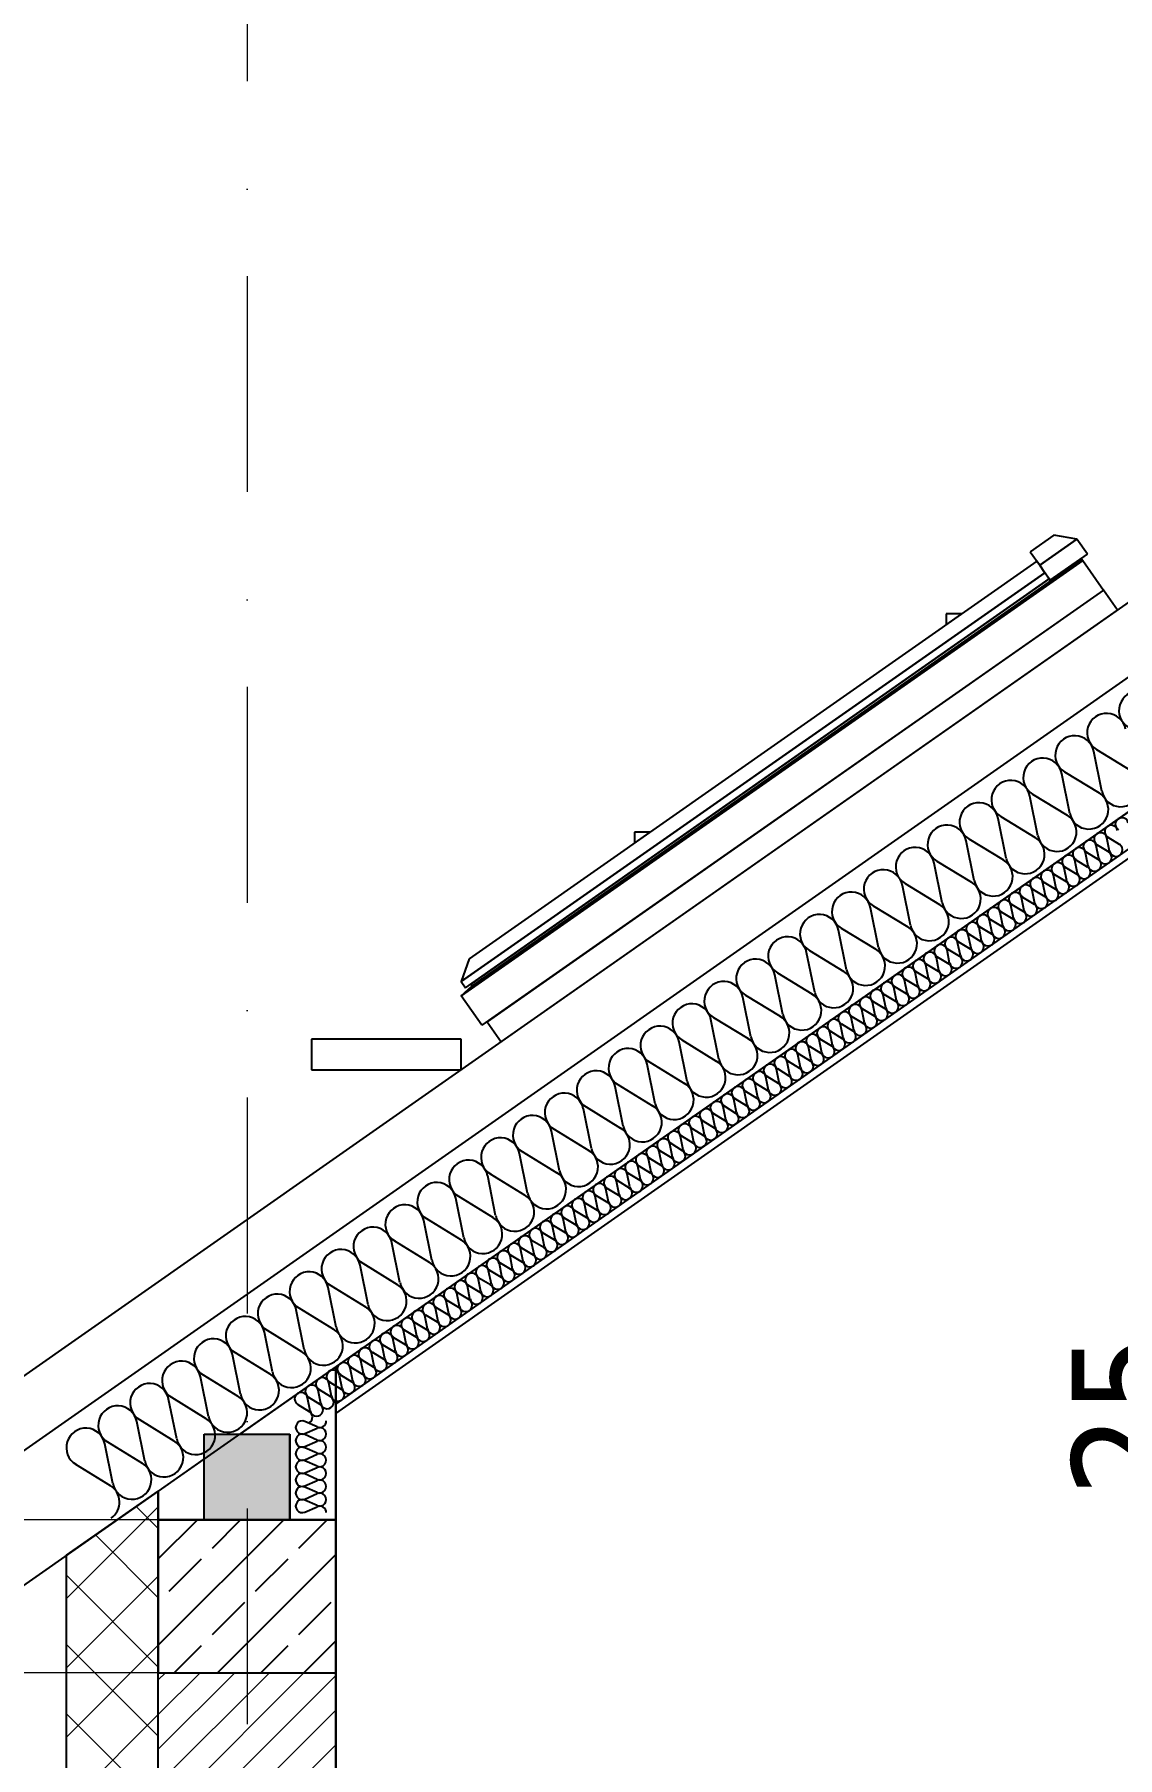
# Model space of a CAD drawing. Header units: millimetres. Extents: x 4647 to 73915, y -13612 to -8141.
# Drawn here: x 16974.3 to 17151.3, y -10722.4 to -10440.9 of the extents above; entities that cross this region are included whole.
import ezdxf
from ezdxf.enums import TextEntityAlignment as Align

# ---------------------------------------------------------------- set-up
doc = ezdxf.new("R2010")
doc.units = ezdxf.units.MM
doc.linetypes.add('Kropki i Kreski', pattern=[67.027776, 35.277777, -17.638888, 0, -14.111111])
for name, color, linetype in [('2D - Ogólne', 7, 'Continuous'), ('Floors', 7, 'Continuous'), ('Konstrukcja - Dach', 7, 'Continuous'), ('Konstrukcja - Siatka mod', 7, 'Continuous'), ('Konstrukcja - wieńce', 7, 'Continuous'), ('Konstrukcja - Ściany zew', 7, 'Continuous'), ('Opisy - Konstrukcja', 7, 'Continuous'), ('Wymiarowanie - Ogólne', 7, 'Continuous')]:
    doc.layers.add(name, color=color, linetype=linetype)
doc.layers.add('a_wymiary', color=250, linetype='Continuous', lineweight=9)
doc.layers.add('Konstrukcja - Siatka mod_Nr_Pióra__1', color=7, linetype='Continuous', lineweight=5)
doc.layers.add('Konstrukcja - Siatka mod_Nr_Pióra__4', color=7, linetype='Continuous', lineweight=5, true_color=0x029e21)
doc.styles.add('GENERATED_STYLE_1', font='arialbd.ttf')
doc.styles.add('GENERATED_STYLE_2', font='tahoma.ttf')
doc.styles.get("Standard").update_dxf_attribs({"font": 'arial.ttf'})
doc.dimstyles.new('1-100', dxfattribs={"dimtxt": 13, "dimasz": 15, "dimexe": 10, "dimexo": 20, "dimgap": 5, "dimtad": 1, "dimdec": 1, "dimrnd": 0.5, "dimtxsty": 'Standard', "dimblk": 'ARCHTICK', "dimcen": 0.09, "dimdle": 10, "dimadec": 0, "dimazin": 0, "dimtfac": 1, "dimtdec": 1, "dimtofl": 0, "dimtmove": 0, "dimatfit": 3, "dimfxl": 10, "dimfxlon": 1, "dimtolj": 1, "dimtzin": 0, "dimarcsym": 0})

# ---------------------------------------------------------------- blocks, each defined once
blk = doc.blocks.new('Standardowy znacznik siatki')
at = {"layer": 'Konstrukcja - Siatka mod_Nr_Pióra__4', "linetype": 'Kropki i Kreski'}
blk.add_line((272.51, 0), (1529.18, 0), dxfattribs=at)
at = {"layer": 'Konstrukcja - Siatka mod_Nr_Pióra__1', "style": 'GENERATED_STYLE_1'}
blk.add_attdef('AC_MarkerText_1', text='', height=18, dxfattribs=at).set_placement((-28.23, -13.29), align=Align.BOTTOM_LEFT)
blk = doc.blocks.new('_ArchTick')
at = {"color": 0, "linetype": 'ByBlock', "const_width": 0.15}
blk.add_lwpolyline([(-0.5, -0.5), (0.5, 0.5)], dxfattribs=at)
blk = doc.blocks.new('*D805')
at = {"layer": 'a_wymiary', "color": 0, "lineweight": -2, "transparency": 16777216}
for p, q in [((16933.58, -10180.91), (16933.58, -10150.91)), ((18033.56, -10180.91), (18033.56, -10150.91)), ((16923.58, -10160.91), (18043.56, -10160.91))]:
    blk.add_line(p, q, dxfattribs=at)
at = {"layer": 'DEFPOINTS', "color": 0, "transparency": 16777216}
for p in [(18033.56, -10160.91), (16933.58, -10687.41), (18033.56, -10687.41)]:
    blk.add_point(p, dxfattribs=at)
at = {"layer": 'a_wymiary', "color": 0, "lineweight": -2, "transparency": 16777216, "xscale": 15, "yscale": 15, "zscale": 15, "rotation": 180}
blk.add_blockref('_ArchTick', (16933.58, -10160.91), dxfattribs=at)
at = {"layer": 'a_wymiary', "color": 0, "lineweight": -2, "transparency": 16777216, "xscale": 15, "yscale": 15, "zscale": 15}
blk.add_blockref('_ArchTick', (18033.56, -10160.91), dxfattribs=at)
at = {"layer": 'a_wymiary', "color": 0, "transparency": 16777216, "insert": (17483.57, -10149.28), "char_height": 13, "attachment_point": 5}
blk.add_mtext('\\A1;1100', dxfattribs=at)
blk = doc.blocks.new('*D806')
at = {"layer": 'a_wymiary', "color": 0, "lineweight": -2, "transparency": 16777216}
for p, q in [((17016.06, -10212.51), (17016.06, -10182.51)), ((17951.06, -10212.51), (17951.06, -10182.51)), ((17006.06, -10192.51), (17961.06, -10192.51))]:
    blk.add_line(p, q, dxfattribs=at)
at = {"layer": 'DEFPOINTS', "color": 0, "transparency": 16777216}
for p in [(17951.06, -10192.51), (17016.06, -10669.57), (17951.06, -10669.57)]:
    blk.add_point(p, dxfattribs=at)
at = {"layer": 'a_wymiary', "color": 0, "lineweight": -2, "transparency": 16777216, "xscale": 15, "yscale": 15, "zscale": 15, "rotation": 180}
blk.add_blockref('_ArchTick', (17016.06, -10192.51), dxfattribs=at)
at = {"layer": 'a_wymiary', "color": 0, "lineweight": -2, "transparency": 16777216, "xscale": 15, "yscale": 15, "zscale": 15}
blk.add_blockref('_ArchTick', (17951.06, -10192.51), dxfattribs=at)
at = {"layer": 'a_wymiary', "color": 0, "transparency": 16777216, "insert": (17483.56, -10180.86), "char_height": 13, "attachment_point": 5}
blk.add_mtext('\\A1;935', dxfattribs=at)
blk = doc.blocks.new('*D814')
at = {"layer": 'a_wymiary', "color": 0, "lineweight": -2, "transparency": 16777216}
for p, q in [((16821.81, -11160.57), (16821.81, -10292.3)), ((16841.81, -10302.3), (16811.81, -10302.3)), ((16841.81, -11150.57), (16811.81, -11150.57))]:
    blk.add_line(p, q, dxfattribs=at)
at = {"layer": 'DEFPOINTS', "color": 0, "transparency": 16777216}
for p in [(16821.81, -10302.3), (17483.57, -10302.3), (16979.42, -11150.57)]:
    blk.add_point(p, dxfattribs=at)
at = {"layer": 'a_wymiary', "color": 0, "lineweight": -2, "transparency": 16777216, "xscale": 15, "yscale": 15, "zscale": 15}
for p, rotation in [((16821.81, -10302.3), 90), ((16821.81, -11150.57), 270)]:
    blk.add_blockref('_ArchTick', p, dxfattribs=dict(at, rotation=rotation))
at = {"layer": 'a_wymiary', "color": 0, "transparency": 16777216, "insert": (16809, -10726.43), "char_height": 13, "attachment_point": 5, "rotation": 90}
blk.add_mtext('\\A1;848,5', dxfattribs=at)

msp = doc.modelspace()

# ---------------------------------------------------------------- hatches: boundary and pattern name
at = {"layer": 'Konstrukcja - Dach', "linetype": 'Continuous', "lineweight": 0}
msp.add_hatch(color=46, dxfattribs=at).paths.add_polyline_path([(17016.06, -10683.57), (17016.06, -10669.57), (17002.06, -10669.57), (17002.06, -10683.57)], flags=0)

# ---------------------------------------------------------------- linework, layer by layer
for p, q in [((17269.22, -10486.57), (17023.56, -10658.58)), ((17140.92, -10522.69), (17137.07, -10525.39)), ((17144.68, -10523.35), (17140.92, -10522.69)), ((17137.07, -10525.39), (17138.62, -10527.6)), ((17138.62, -10527.6), (17144.68, -10523.35)), ((17144.68, -10523.35), (17138.62, -10527.6)), ((17146.4, -10525.81), (17144.68, -10523.35)), ((17044.07, -10597.95), (17145.65, -10526.83)), ((17145.65, -10526.83), (17044.07, -10597.95)), ((17138.16, -10526.94), (17045.39, -10591.9)), ((17045.82, -10596.36), (17145.48, -10526.58)), ((17045.82, -10596.36), (17145.48, -10526.58)), ((17138.62, -10527.6), (17138.16, -10526.94)), ((17139.47, -10528.81), (17138.62, -10527.6)), ((17138.62, -10527.6), (17140.34, -10530.05)), ((17140.34, -10530.05), (17146.4, -10525.81)), ((17145.42, -10526.5), (17140.34, -10530.05)), ((17145.48, -10526.58), (17145.42, -10526.5)), ((17145.48, -10526.58), (17145.65, -10526.83)), ((17145.65, -10526.83), (17149.03, -10531.66)), ((17139.47, -10528.81), (17044.04, -10595.63)), ((17044.04, -10595.63), (17139.47, -10528.81)), ((17044.75, -10596.65), (17140.18, -10529.83)), ((17140.18, -10529.83), (17045.61, -10596.05)), ((17140.18, -10529.83), (17139.47, -10528.81)), ((17140.34, -10530.05), (17140.18, -10529.83)), ((17149.03, -10531.66), (17047.46, -10602.78)), ((17149.03, -10531.66), (17048.28, -10602.21)), ((17151.33, -10534.94), (17149.03, -10531.66)), ((17050.57, -10605.49), (17151.33, -10534.94)), ((17123.34, -10535.53), (17123.34, -10537.32)), ((17123.34, -10537.32), (17125.9, -10535.53)), ((17125.9, -10535.53), (17123.34, -10535.53)), ((17072.4, -10571.2), (17072.4, -10572.99)), ((17072.4, -10572.99), (17074.95, -10571.2)), ((17074.95, -10571.2), (17072.4, -10571.2)), ((17045.39, -10591.9), (17044.04, -10595.63)), ((17044.04, -10595.63), (17044.75, -10596.65)), ((17044.07, -10597.95), (17045.82, -10596.36)), ((17047.46, -10602.78), (17044.07, -10597.95)), ((17045.61, -10596.05), (17045.82, -10596.36)), ((17048.28, -10602.21), (17050.57, -10605.49)), ((17044.04, -10605.06), (17019.6, -10605.06)), ((17019.6, -10605.06), (17019.6, -10610.06)), ((17044.04, -10610.06), (17044.04, -10605.06)), ((17019.6, -10610.06), (17044.04, -10610.06)), ((17023.56, -10658.58), (17007.87, -10669.57)), ((17023.56, -10683.57), (17023.56, -10658.58)), ((17023.56, -10658.58), (17023.56, -10768.57)), ((17007.87, -10669.57), (17016.06, -10669.57)), ((17016.06, -10669.57), (17016.06, -10683.57)), ((17002.06, -10673.64), (16994.56, -10678.89)), ((17002.06, -10683.57), (17002.06, -10673.64)), ((16994.56, -10678.89), (16994.56, -10683.57)), ((16994.56, -10683.57), (17002.06, -10683.57)), ((17023.56, -10683.57), (16994.56, -10683.57)), ((16994.56, -10683.57), (16994.56, -10708.57)), ((17016.06, -10683.57), (17023.56, -10683.57)), ((17023.56, -10708.57), (17023.56, -10683.57)), ((16994.56, -10708.57), (17023.56, -10708.57))]:
    msp.add_line(p, q)
at = {"layer": '2D - Ogólne', "color": 161, "lineweight": 25}
for p, q in [((17023.56, -10664.69), (17262.85, -10497.13)), ((17023.56, -10666.21), (17262.98, -10498.57))]:
    msp.add_line(p, q, dxfattribs=at)
at = {"layer": '2D - Ogólne'}
for p, q in [((17148.75, -10564.5), (17147.44, -10558.02)), ((17147.88, -10557.71), (17153.52, -10561.16)), ((17143.53, -10568.15), (17142.23, -10561.67)), ((17142.66, -10561.36), (17148.31, -10564.81)), ((17138.32, -10571.8), (17137.01, -10565.32)), ((17137.45, -10565.01), (17143.1, -10568.46)), ((17133.11, -10575.45), (17131.8, -10568.97)), ((17132.24, -10568.66), (17137.88, -10572.11)), ((17127.89, -10579.1), (17126.59, -10572.62)), ((17127.02, -10572.31), (17132.67, -10575.76)), ((17121.81, -10575.96), (17127.46, -10579.41)), ((17122.68, -10582.75), (17121.37, -10576.27)), ((17117.47, -10586.4), (17116.16, -10579.92)), ((17116.6, -10579.61), (17122.24, -10583.06)), ((17112.25, -10590.05), (17110.95, -10583.57)), ((17111.38, -10583.26), (17117.03, -10586.71)), ((17107.04, -10593.7), (17105.73, -10587.22)), ((17106.17, -10586.92), (17111.82, -10590.36)), ((17101.83, -10597.36), (17100.52, -10590.87)), ((17100.96, -10590.57), (17106.6, -10594.01)), ((17096.61, -10601.01), (17095.31, -10594.52)), ((17095.74, -10594.22), (17101.39, -10597.66)), ((17091.4, -10604.66), (17090.09, -10598.17)), ((17090.53, -10597.87), (17096.18, -10601.31)), ((17085.32, -10601.52), (17090.96, -10604.96)), ((17086.19, -10608.31), (17084.88, -10601.82)), ((17080.97, -10611.96), (17079.67, -10605.47)), ((17080.1, -10605.17), (17085.75, -10608.61)), ((17075.76, -10615.61), (17074.45, -10609.12)), ((17074.89, -10608.82), (17080.54, -10612.26)), ((17070.55, -10619.26), (17069.24, -10612.77)), ((17069.68, -10612.47), (17075.32, -10615.91)), ((17065.33, -10622.91), (17064.03, -10616.42)), ((17064.46, -10616.12), (17070.11, -10619.56)), ((17060.12, -10626.56), (17058.81, -10620.08)), ((17059.25, -10619.77), (17064.9, -10623.21)), ((17054.91, -10630.21), (17053.6, -10623.73)), ((17054.04, -10623.42), (17059.68, -10626.86)), ((17049.69, -10633.86), (17048.39, -10627.38)), ((17048.82, -10627.07), (17054.47, -10630.52)), ((17044.48, -10637.51), (17043.17, -10631.03)), ((17043.61, -10630.72), (17049.26, -10634.17)), ((17039.27, -10641.16), (17037.96, -10634.68)), ((17038.4, -10634.37), (17044.04, -10637.82)), ((17033.18, -10638.02), (17038.83, -10641.47)), ((17034.05, -10644.81), (17032.75, -10638.33)), ((17028.84, -10648.46), (17027.53, -10641.98)), ((17027.97, -10641.67), (17033.62, -10645.12)), ((17023.63, -10652.11), (17022.32, -10645.63)), ((17022.76, -10645.32), (17028.4, -10648.77)), ((17018.41, -10655.76), (17017.11, -10649.28)), ((17017.54, -10648.97), (17023.19, -10652.42)), ((17013.2, -10659.41), (17011.89, -10652.93)), ((17012.33, -10652.62), (17017.98, -10656.07)), ((17007.99, -10663.06), (17006.68, -10656.58)), ((17007.12, -10656.27), (17012.76, -10659.72)), ((17002.77, -10666.71), (17001.47, -10660.23)), ((17001.91, -10659.92), (17007.55, -10663.37)), ((16997.56, -10670.36), (16996.25, -10663.88)), ((16996.69, -10663.57), (17002.34, -10667.02)), ((16992.35, -10674.01), (16991.04, -10667.53)), ((16991.48, -10667.22), (16997.12, -10670.67)), ((16987.13, -10677.66), (16985.83, -10671.18)), ((16986.27, -10670.87), (16991.91, -10674.32)), ((16981.05, -10674.52), (16986.7, -10677.97))]:
    msp.add_line(p, q, dxfattribs=at)
for centre, start_param, end_param in [((17154.74, -10551.34), 4.299595, 8.266775), ((17149.53, -10554.99), 4.299595, 8.266775), ((17144.32, -10558.64), 4.299595, 8.266775), ((17139.1, -10562.29), 4.299595, 8.266775), ((17151.87, -10563.88), 1.158004, 5.125183), ((17133.89, -10565.94), 4.299595, 8.266775), ((17146.65, -10567.53), 1.158004, 5.125183), ((17128.68, -10569.59), 4.299595, 8.266775), ((17123.46, -10573.24), 4.299595, 8.266775), ((17141.44, -10571.18), 1.158004, 5.125183), ((17136.23, -10574.83), 1.158004, 5.125183), ((17118.25, -10576.89), 4.299595, 8.266775), ((17131.01, -10578.48), 1.158004, 5.125183), ((17113.04, -10580.54), 4.299595, 8.266775), ((17107.82, -10584.19), 4.299595, 8.266775), ((17125.8, -10582.13), 1.158004, 5.125183), ((17102.61, -10587.85), 4.299595, 8.266775), ((17120.59, -10585.78), 1.158004, 5.125183), ((17115.38, -10589.43), 1.158004, 5.125183), ((17097.4, -10591.5), 4.299595, 8.266775), ((17092.18, -10595.15), 4.299595, 8.266775), ((17110.16, -10593.08), 1.158004, 5.125183), ((17086.97, -10598.8), 4.299595, 8.266775), ((17104.95, -10596.73), 1.158004, 5.125183), ((17099.74, -10600.38), 1.158004, 5.125183), ((17081.76, -10602.45), 4.299595, 8.266775), ((17094.52, -10604.03), 1.158004, 5.125183), ((17076.54, -10606.1), 4.299595, 8.266775), ((17071.33, -10609.75), 4.299595, 8.266775), ((17089.31, -10607.68), 1.158004, 5.125183), ((17084.1, -10611.33), 1.158004, 5.125183), ((17066.12, -10613.4), 4.299595, 8.266775), ((17078.88, -10614.98), 1.158004, 5.125183), ((17060.9, -10617.05), 4.299595, 8.266775), ((17055.69, -10620.7), 4.299595, 8.266775), ((17073.67, -10618.63), 1.158004, 5.125183), ((17050.48, -10624.35), 4.299595, 8.266775), ((17068.46, -10622.28), 1.158004, 5.125183), ((17063.24, -10625.93), 1.158004, 5.125183), ((17045.26, -10628), 4.299595, 8.266775), ((17058.03, -10629.58), 1.158004, 5.125183), ((17040.05, -10631.65), 4.299595, 8.266775), ((17034.84, -10635.3), 4.299595, 8.266775), ((17052.82, -10633.24), 1.158004, 5.125183), ((17047.6, -10636.89), 1.158004, 5.125183), ((17029.63, -10638.95), 4.299595, 8.266775), ((17042.39, -10640.54), 1.158004, 5.125183), ((17024.41, -10642.6), 4.299595, 8.266775), ((17019.2, -10646.25), 4.299595, 8.266775), ((17037.18, -10644.19), 1.158004, 5.125183), ((17031.96, -10647.84), 1.158004, 5.125183), ((17013.99, -10649.9), 4.299595, 8.266775), ((17026.75, -10651.49), 1.158004, 5.125183), ((17008.77, -10653.55), 4.299595, 8.266775), ((17003.56, -10657.2), 4.299595, 8.266775), ((17021.54, -10655.14), 1.158004, 5.125183), ((16998.35, -10660.85), 4.299595, 8.266775), ((17016.32, -10658.79), 1.158004, 5.125183), ((17011.11, -10662.44), 1.158004, 5.125183), ((16993.13, -10664.5), 4.299595, 8.266775), ((17005.9, -10666.09), 1.158004, 5.125183), ((16987.92, -10668.15), 4.299595, 8.266775), ((16982.71, -10671.8), 4.299595, 8.266775), ((17000.68, -10669.74), 1.158004, 5.125183), ((16995.47, -10673.39), 1.158004, 5.125183), ((16990.26, -10677.04), 1.158004, 5.125183), ((16985.04, -10680.69), 3.141593, 5.125182)]:
    msp.add_ellipse(centre, major_axis=(-1.83, 2.61), ratio=0.997475, start_param=start_param, end_param=end_param, dxfattribs=at)
at = {"layer": 'Floors', "color": 251, "lineweight": 15}
for p, q in [((17123.34, -10535.53), (17125.9, -10535.53)), ((17123.34, -10537.32), (17123.34, -10535.53)), ((17072.4, -10571.2), (17074.95, -10571.2)), ((17072.4, -10572.99), (17072.4, -10571.2)), ((17019.6, -10605.06), (17044.04, -10605.06)), ((17019.6, -10610.06), (17019.6, -10605.06)), ((17044.04, -10610.06), (17044.04, -10605.06)), ((17019.6, -10610.06), (17044.04, -10610.06))]:
    msp.add_line(p, q, dxfattribs=at)
at = {"layer": 'Konstrukcja - Dach'}
for p, q in [((16933.58, -10687.41), (17483.57, -10302.3)), ((16933.58, -10699.61), (17483.57, -10314.51)), ((16933.58, -10699.61), (17483.57, -10314.51)), ((16933.58, -10721.59), (17483.57, -10336.48)), ((17148.28, -10575.54), (17147.85, -10573.37)), ((17147.99, -10573.27), (17149.88, -10574.42)), ((17150.02, -10574.32), (17149.59, -10572.15)), ((17149.74, -10572.05), (17151.62, -10573.2)), ((17144.8, -10577.98), (17144.36, -10575.81)), ((17144.51, -10575.71), (17146.39, -10576.86)), ((17146.54, -10576.76), (17146.11, -10574.59)), ((17146.25, -10574.49), (17148.13, -10575.64)), ((17141.31, -10580.41), (17140.88, -10578.25)), ((17141.03, -10578.15), (17142.91, -10579.3)), ((17143.06, -10579.19), (17142.62, -10577.03)), ((17142.77, -10576.93), (17144.65, -10578.08)), ((17135.8, -10581.81), (17137.68, -10582.96)), ((17137.83, -10582.85), (17137.4, -10580.69)), ((17137.54, -10580.59), (17139.42, -10581.74)), ((17139.57, -10581.63), (17139.14, -10579.47)), ((17139.28, -10579.37), (17141.17, -10580.52)), ((17132.6, -10586.51), (17132.17, -10584.35)), ((17132.32, -10584.25), (17134.2, -10585.4)), ((17134.35, -10585.29), (17133.91, -10583.13)), ((17134.06, -10583.03), (17135.94, -10584.18)), ((17136.09, -10584.07), (17135.65, -10581.91)), ((17129.12, -10588.95), (17128.69, -10586.79)), ((17128.83, -10586.69), (17130.71, -10587.84)), ((17130.86, -10587.73), (17130.43, -10585.57)), ((17130.57, -10585.47), (17132.46, -10586.62)), ((17125.64, -10591.39), (17125.2, -10589.23)), ((17125.35, -10589.13), (17127.23, -10590.28)), ((17127.38, -10590.17), (17126.94, -10588.01)), ((17127.09, -10587.91), (17128.97, -10589.06)), ((17120.41, -10595.05), (17119.98, -10592.89)), ((17120.12, -10592.79), (17122.01, -10593.93)), ((17122.15, -10593.83), (17121.72, -10591.67)), ((17121.86, -10591.57), (17123.75, -10592.71)), ((17123.89, -10592.61), (17123.46, -10590.45)), ((17123.61, -10590.35), (17125.49, -10591.49)), ((17116.93, -10597.49), (17116.49, -10595.33)), ((17116.64, -10595.23), (17118.52, -10596.37)), ((17118.67, -10596.27), (17118.23, -10594.11)), ((17118.38, -10594.01), (17120.26, -10595.15)), ((17113.44, -10599.93), (17113.01, -10597.77)), ((17113.15, -10597.67), (17115.04, -10598.81)), ((17115.18, -10598.71), (17114.75, -10596.55)), ((17114.9, -10596.45), (17116.78, -10597.59)), ((17108.22, -10603.59), (17107.78, -10601.43)), ((17107.93, -10601.33), (17109.81, -10602.47)), ((17109.96, -10602.37), (17109.52, -10600.21)), ((17109.67, -10600.11), (17111.55, -10601.25)), ((17111.7, -10601.15), (17111.27, -10598.99)), ((17111.41, -10598.89), (17113.3, -10600.03)), ((17104.73, -10606.03), (17104.3, -10603.87)), ((17104.44, -10603.76), (17106.33, -10604.91)), ((17106.47, -10604.81), (17106.04, -10602.65)), ((17106.19, -10602.54), (17108.07, -10603.69)), ((17101.25, -10608.47), (17100.81, -10606.31)), ((17100.96, -10606.2), (17102.84, -10607.35)), ((17102.99, -10607.25), (17102.56, -10605.09)), ((17102.7, -10604.98), (17104.59, -10606.13)), ((17096.02, -10612.13), (17095.59, -10609.97)), ((17095.73, -10609.86), (17097.62, -10611.01)), ((17097.76, -10610.91), (17097.33, -10608.75)), ((17097.48, -10608.64), (17099.36, -10609.79)), ((17099.51, -10609.69), (17099.07, -10607.53)), ((17099.22, -10607.42), (17101.1, -10608.57)), ((17092.54, -10614.57), (17092.1, -10612.41)), ((17092.25, -10612.3), (17094.13, -10613.45)), ((17094.28, -10613.35), (17093.85, -10611.19)), ((17093.99, -10611.08), (17095.88, -10612.23)), ((17089.05, -10617.01), (17088.62, -10614.84)), ((17088.77, -10614.74), (17090.65, -10615.89)), ((17090.8, -10615.79), (17090.36, -10613.63)), ((17090.51, -10613.52), (17092.39, -10614.67)), ((17083.54, -10618.4), (17085.42, -10619.55)), ((17085.57, -10619.45), (17085.14, -10617.28)), ((17085.28, -10617.18), (17087.17, -10618.33)), ((17087.31, -10618.23), (17086.88, -10616.06)), ((17087.02, -10615.96), (17088.91, -10617.11)), ((17080.34, -10623.11), (17079.91, -10620.94)), ((17080.06, -10620.84), (17081.94, -10621.99)), ((17082.09, -10621.89), (17081.65, -10619.72)), ((17081.8, -10619.62), (17083.68, -10620.77)), ((17083.83, -10620.67), (17083.39, -10618.5)), ((17076.86, -10625.55), (17076.43, -10623.38)), ((17076.57, -10623.28), (17078.46, -10624.43)), ((17078.6, -10624.33), (17078.17, -10622.16)), ((17078.31, -10622.06), (17080.2, -10623.21)), ((17073.38, -10627.98), (17072.94, -10625.82)), ((17073.09, -10625.72), (17074.97, -10626.87)), ((17075.12, -10626.76), (17074.68, -10624.6)), ((17074.83, -10624.5), (17076.71, -10625.65)), ((17068.15, -10631.64), (17067.72, -10629.48)), ((17067.86, -10629.38), (17069.75, -10630.53)), ((17069.89, -10630.42), (17069.46, -10628.26)), ((17069.6, -10628.16), (17071.49, -10629.31)), ((17071.63, -10629.2), (17071.2, -10627.04)), ((17071.35, -10626.94), (17073.23, -10628.09)), ((17064.67, -10634.08), (17064.23, -10631.92)), ((17064.38, -10631.82), (17066.26, -10632.97)), ((17066.41, -10632.86), (17065.97, -10630.7)), ((17066.12, -10630.6), (17068, -10631.75)), ((17061.18, -10636.52), (17060.75, -10634.36)), ((17060.89, -10634.26), (17062.78, -10635.41)), ((17062.92, -10635.3), (17062.49, -10633.14)), ((17062.64, -10633.04), (17064.52, -10634.19)), ((17055.96, -10640.18), (17055.52, -10638.02)), ((17055.67, -10637.92), (17057.55, -10639.06)), ((17057.7, -10638.96), (17057.26, -10636.8)), ((17057.41, -10636.7), (17059.29, -10637.85)), ((17059.44, -10637.74), (17059.01, -10635.58)), ((17059.15, -10635.48), (17061.04, -10636.63)), ((17052.47, -10642.62), (17052.04, -10640.46)), ((17052.18, -10640.36), (17054.07, -10641.5)), ((17054.21, -10641.4), (17053.78, -10639.24)), ((17053.93, -10639.14), (17055.81, -10640.28)), ((17048.99, -10645.06), (17048.55, -10642.9)), ((17048.7, -10642.8), (17050.58, -10643.94)), ((17050.73, -10643.84), (17050.3, -10641.68)), ((17050.44, -10641.58), (17052.33, -10642.72)), ((17043.76, -10648.72), (17043.33, -10646.56)), ((17043.47, -10646.46), (17045.36, -10647.6)), ((17045.5, -10647.5), (17045.07, -10645.34)), ((17045.22, -10645.24), (17047.1, -10646.38)), ((17047.25, -10646.28), (17046.81, -10644.12)), ((17046.96, -10644.02), (17048.84, -10645.16)), ((17040.28, -10651.16), (17039.84, -10649)), ((17039.99, -10648.9), (17041.87, -10650.04)), ((17042.02, -10649.94), (17041.59, -10647.78)), ((17041.73, -10647.68), (17043.62, -10648.82)), ((17036.79, -10653.6), (17036.36, -10651.44)), ((17036.51, -10651.33), (17038.39, -10652.48)), ((17038.54, -10652.38), (17038.1, -10650.22)), ((17038.25, -10650.11), (17040.13, -10651.26)), ((17031.28, -10654.99), (17033.16, -10656.14)), ((17033.31, -10656.04), (17032.88, -10653.88)), ((17033.02, -10653.77), (17034.91, -10654.92)), ((17035.05, -10654.82), (17034.62, -10652.66)), ((17034.76, -10652.55), (17036.65, -10653.7)), ((17028.08, -10659.7), (17027.65, -10657.54)), ((17027.8, -10657.43), (17029.68, -10658.58)), ((17029.83, -10658.48), (17029.39, -10656.32)), ((17029.54, -10656.21), (17031.42, -10657.36)), ((17031.57, -10657.26), (17031.13, -10655.1)), ((17024.6, -10662.14), (17024.17, -10659.98)), ((17024.31, -10659.87), (17026.2, -10661.02)), ((17026.34, -10660.92), (17025.91, -10658.76)), ((17026.05, -10658.65), (17027.94, -10659.8)), ((17021.12, -10664.58), (17020.68, -10662.41)), ((17020.83, -10662.31), (17022.71, -10663.46)), ((17022.86, -10663.36), (17022.42, -10661.2)), ((17022.57, -10661.09), (17024.45, -10662.24)), ((17017.34, -10664.75), (17019.23, -10665.9)), ((17019.37, -10665.8), (17018.94, -10663.63)), ((17019.09, -10663.53), (17020.97, -10664.68)), ((17020.52, -10668.41), (17018.49, -10667.52)), ((17018.49, -10669.48), (17020.52, -10668.59)), ((17020.52, -10670.55), (17018.49, -10669.66)), ((17018.49, -10671.62), (17020.52, -10670.73)), ((17020.52, -10672.69), (17018.49, -10671.8)), ((17018.49, -10673.76), (17020.52, -10672.87)), ((17020.52, -10674.84), (17018.49, -10673.94)), ((17018.49, -10675.91), (17020.52, -10675.02)), ((17020.52, -10676.98), (17018.49, -10676.09)), ((17018.49, -10678.05), (17020.52, -10677.16)), ((17020.52, -10679.12), (17018.49, -10678.23)), ((17018.49, -10680.19), (17020.52, -10679.3)), ((17020.52, -10681.26), (17018.49, -10680.37)), ((17018.49, -10682.33), (17020.52, -10681.44))]:
    msp.add_line(p, q, dxfattribs=at)
at = {"layer": 'Konstrukcja - Dach', "color": 171, "lineweight": 25}
for p, q in [((17002.06, -10669.57), (17016.06, -10669.57)), ((17002.06, -10683.57), (17002.06, -10669.57)), ((17016.06, -10683.57), (17016.06, -10669.57)), ((17002.06, -10683.57), (17016.06, -10683.57))]:
    msp.add_line(p, q, dxfattribs=at)
at = {"layer": 'Konstrukcja - Dach'}
for centre, major_axis, ratio, start_param, end_param in [((17150.29, -10571.14), (-0.61, 0.871), 0.999898, 4.299595, 8.266775), ((17152.03, -10569.92), (-0.61, 0.871), 0.999898, 4.299595, 8.266775), ((17146.8, -10573.58), (-0.61, 0.871), 0.999898, 4.299595, 8.266775), ((17148.55, -10572.36), (-0.61, 0.871), 0.999898, 4.299595, 8.266775), ((17151.07, -10574.11), (-0.61, 0.871), 0.999898, 1.158004, 5.125183), ((17141.58, -10577.24), (-0.61, 0.871), 0.999898, 4.299595, 8.266775), ((17143.32, -10576.02), (-0.61, 0.871), 0.999898, 4.299595, 8.266775), ((17145.06, -10574.8), (-0.61, 0.871), 0.999898, 4.299595, 8.266775), ((17147.58, -10576.55), (-0.61, 0.871), 0.999898, 1.158004, 5.125183), ((17149.32, -10575.33), (-0.61, 0.871), 0.999898, 1.158004, 5.125183), ((17138.09, -10579.68), (-0.61, 0.871), 0.999898, 4.299595, 8.266775), ((17139.84, -10578.46), (-0.61, 0.871), 0.999898, 4.299595, 8.266775), ((17144.1, -10578.99), (-0.61, 0.871), 0.999898, 1.158004, 5.125183), ((17145.84, -10577.77), (-0.61, 0.871), 0.999898, 1.158004, 5.125183), ((17134.61, -10582.12), (-0.61, 0.871), 0.999898, 4.299595, 8.266775), ((17136.35, -10580.9), (-0.61, 0.871), 0.999898, 4.299595, 8.266775), ((17138.87, -10582.64), (-0.61, 0.871), 0.999898, 1.158004, 5.125183), ((17140.61, -10581.43), (-0.61, 0.871), 0.999898, 1.158004, 5.125183), ((17142.36, -10580.21), (-0.61, 0.871), 0.999898, 1.158004, 5.125183), ((17131.13, -10584.56), (-0.61, 0.871), 0.999898, 4.299595, 8.266775), ((17132.87, -10583.34), (-0.61, 0.871), 0.999898, 4.299595, 8.266775), ((17135.39, -10585.08), (-0.61, 0.871), 0.999898, 1.158004, 5.125183), ((17137.13, -10583.86), (-0.61, 0.871), 0.999898, 1.158004, 5.125183), ((17125.9, -10588.22), (-0.61, 0.871), 0.999898, 4.299595, 8.266775), ((17127.64, -10587), (-0.61, 0.871), 0.999898, 4.299595, 8.266775), ((17129.38, -10585.78), (-0.61, 0.871), 0.999898, 4.299595, 8.266775), ((17131.9, -10587.52), (-0.61, 0.871), 0.999898, 1.158004, 5.125183), ((17133.65, -10586.3), (-0.61, 0.871), 0.999898, 1.158004, 5.125183), ((17122.42, -10590.66), (-0.61, 0.871), 0.999898, 4.299595, 8.266775), ((17124.16, -10589.44), (-0.61, 0.871), 0.999898, 4.299595, 8.266775), ((17126.68, -10591.18), (-0.61, 0.871), 0.999898, 1.158004, 5.125183), ((17128.42, -10589.96), (-0.61, 0.871), 0.999898, 1.158004, 5.125183), ((17130.16, -10588.74), (-0.61, 0.871), 0.999898, 1.158004, 5.125183), ((17118.93, -10593.1), (-0.61, 0.871), 0.999898, 4.299595, 8.266775), ((17120.67, -10591.88), (-0.61, 0.871), 0.999898, 4.299595, 8.266775), ((17123.19, -10593.62), (-0.61, 0.871), 0.999898, 1.158004, 5.125183), ((17124.94, -10592.4), (-0.61, 0.871), 0.999898, 1.158004, 5.125183), ((17113.71, -10596.76), (-0.61, 0.871), 0.999898, 4.299595, 8.266775), ((17115.45, -10595.54), (-0.61, 0.871), 0.999898, 4.299595, 8.266775), ((17117.19, -10594.32), (-0.61, 0.871), 0.999898, 4.299595, 8.266775), ((17119.71, -10596.06), (-0.61, 0.871), 0.999898, 1.158004, 5.125183), ((17121.45, -10594.84), (-0.61, 0.871), 0.999898, 1.158004, 5.125183), ((17110.22, -10599.2), (-0.61, 0.871), 0.999898, 4.299595, 8.266775), ((17111.96, -10597.98), (-0.61, 0.871), 0.999898, 4.299595, 8.266775), ((17116.23, -10598.5), (-0.61, 0.871), 0.999898, 1.158004, 5.125183), ((17117.97, -10597.28), (-0.61, 0.871), 0.999898, 1.158004, 5.125183), ((17106.74, -10601.64), (-0.61, 0.871), 0.999898, 4.299595, 8.266775), ((17108.48, -10600.42), (-0.61, 0.871), 0.999898, 4.299595, 8.266775), ((17111, -10602.16), (-0.61, 0.871), 0.999898, 1.158004, 5.125183), ((17112.74, -10600.94), (-0.61, 0.871), 0.999898, 1.158004, 5.125183), ((17114.48, -10599.72), (-0.61, 0.871), 0.999898, 1.158004, 5.125183), ((17101.51, -10605.3), (-0.61, 0.871), 0.999898, 4.299595, 8.266775), ((17103.26, -10604.08), (-0.61, 0.871), 0.999898, 4.299595, 8.266775), ((17105, -10602.86), (-0.61, 0.871), 0.999898, 4.299595, 8.266775), ((17107.52, -10604.6), (-0.61, 0.871), 0.999898, 1.158004, 5.125183), ((17109.26, -10603.38), (-0.61, 0.871), 0.999898, 1.158004, 5.125183), ((17098.03, -10607.74), (-0.61, 0.871), 0.999898, 4.299595, 8.266775), ((17099.77, -10606.52), (-0.61, 0.871), 0.999898, 4.299595, 8.266775), ((17104.03, -10607.04), (-0.61, 0.871), 0.999898, 1.158004, 5.125183), ((17105.77, -10605.82), (-0.61, 0.871), 0.999898, 1.158004, 5.125183), ((17094.55, -10610.18), (-0.61, 0.871), 0.999898, 4.299595, 8.266775), ((17096.29, -10608.96), (-0.61, 0.871), 0.999898, 4.299595, 8.266775), ((17098.81, -10610.7), (-0.61, 0.871), 0.999898, 1.158004, 5.125183), ((17100.55, -10609.48), (-0.61, 0.871), 0.999898, 1.158004, 5.125183), ((17102.29, -10608.26), (-0.61, 0.871), 0.999898, 1.158004, 5.125183), ((17089.32, -10613.83), (-0.61, 0.871), 0.999898, 4.299595, 8.266775), ((17091.06, -10612.61), (-0.61, 0.871), 0.999898, 4.299595, 8.266775), ((17092.8, -10611.39), (-0.61, 0.871), 0.999898, 4.299595, 8.266775), ((17095.32, -10613.14), (-0.61, 0.871), 0.999898, 1.158004, 5.125183), ((17097.06, -10611.92), (-0.61, 0.871), 0.999898, 1.158004, 5.125183), ((17085.84, -10616.27), (-0.61, 0.871), 0.999898, 4.299595, 8.266775), ((17087.58, -10615.05), (-0.61, 0.871), 0.999898, 4.299595, 8.266775), ((17091.84, -10615.58), (-0.61, 0.871), 0.999898, 1.158004, 5.125183), ((17093.58, -10614.36), (-0.61, 0.871), 0.999898, 1.158004, 5.125183), ((17082.35, -10618.71), (-0.61, 0.871), 0.999898, 4.299595, 8.266775), ((17084.09, -10617.49), (-0.61, 0.871), 0.999898, 4.299595, 8.266775), ((17086.61, -10619.24), (-0.61, 0.871), 0.999898, 1.158004, 5.125183), ((17088.35, -10618.02), (-0.61, 0.871), 0.999898, 1.158004, 5.125183), ((17090.1, -10616.8), (-0.61, 0.871), 0.999898, 1.158004, 5.125183), ((17078.87, -10621.15), (-0.61, 0.871), 0.999898, 4.299595, 8.266775), ((17080.61, -10619.93), (-0.61, 0.871), 0.999898, 4.299595, 8.266775), ((17083.13, -10621.68), (-0.61, 0.871), 0.999898, 1.158004, 5.125183), ((17084.87, -10620.46), (-0.61, 0.871), 0.999898, 1.158004, 5.125183), ((17073.64, -10624.81), (-0.61, 0.871), 0.999898, 4.299595, 8.266775), ((17075.38, -10623.59), (-0.61, 0.871), 0.999898, 4.299595, 8.266775), ((17077.13, -10622.37), (-0.61, 0.871), 0.999898, 4.299595, 8.266775), ((17079.64, -10624.12), (-0.61, 0.871), 0.999898, 1.158004, 5.125183), ((17081.39, -10622.9), (-0.61, 0.871), 0.999898, 1.158004, 5.125183), ((17070.16, -10627.25), (-0.61, 0.871), 0.999898, 4.299595, 8.266775), ((17071.9, -10626.03), (-0.61, 0.871), 0.999898, 4.299595, 8.266775), ((17074.42, -10627.78), (-0.61, 0.871), 0.999898, 1.158004, 5.125183), ((17076.16, -10626.56), (-0.61, 0.871), 0.999898, 1.158004, 5.125183), ((17077.9, -10625.34), (-0.61, 0.871), 0.999898, 1.158004, 5.125183), ((17066.67, -10629.69), (-0.61, 0.871), 0.999898, 4.299595, 8.266775), ((17068.42, -10628.47), (-0.61, 0.871), 0.999898, 4.299595, 8.266775), ((17070.93, -10630.22), (-0.61, 0.871), 0.999898, 1.158004, 5.125183), ((17072.68, -10629), (-0.61, 0.871), 0.999898, 1.158004, 5.125183), ((17061.45, -10633.35), (-0.61, 0.871), 0.999898, 4.299595, 8.266775), ((17063.19, -10632.13), (-0.61, 0.871), 0.999898, 4.299595, 8.266775), ((17064.93, -10630.91), (-0.61, 0.871), 0.999898, 4.299595, 8.266775), ((17067.45, -10632.65), (-0.61, 0.871), 0.999898, 1.158004, 5.125183), ((17069.19, -10631.43), (-0.61, 0.871), 0.999898, 1.158004, 5.125183), ((17057.96, -10635.79), (-0.61, 0.871), 0.999898, 4.299595, 8.266775), ((17059.71, -10634.57), (-0.61, 0.871), 0.999898, 4.299595, 8.266775), ((17063.97, -10635.09), (-0.61, 0.871), 0.999898, 1.158004, 5.125183), ((17065.71, -10633.87), (-0.61, 0.871), 0.999898, 1.158004, 5.125183), ((17054.48, -10638.23), (-0.61, 0.871), 0.999898, 4.299595, 8.266775), ((17056.22, -10637.01), (-0.61, 0.871), 0.999898, 4.299595, 8.266775), ((17058.74, -10638.75), (-0.61, 0.871), 0.999898, 1.158004, 5.125183), ((17060.48, -10637.53), (-0.61, 0.871), 0.999898, 1.158004, 5.125183), ((17062.22, -10636.31), (-0.61, 0.871), 0.999898, 1.158004, 5.125183), ((17049.25, -10641.89), (-0.61, 0.871), 0.999898, 4.299595, 8.266775), ((17051, -10640.67), (-0.61, 0.871), 0.999898, 4.299595, 8.266775), ((17052.74, -10639.45), (-0.61, 0.871), 0.999898, 4.299595, 8.266775), ((17055.26, -10641.19), (-0.61, 0.871), 0.999898, 1.158004, 5.125183), ((17057, -10639.97), (-0.61, 0.871), 0.999898, 1.158004, 5.125183), ((17045.77, -10644.33), (-0.61, 0.871), 0.999898, 4.299595, 8.266775), ((17047.51, -10643.11), (-0.61, 0.871), 0.999898, 4.299595, 8.266775), ((17051.77, -10643.63), (-0.61, 0.871), 0.999898, 1.158004, 5.125183), ((17053.51, -10642.41), (-0.61, 0.871), 0.999898, 1.158004, 5.125183), ((17042.29, -10646.77), (-0.61, 0.871), 0.999898, 4.299595, 8.266775), ((17044.03, -10645.55), (-0.61, 0.871), 0.999898, 4.299595, 8.266775), ((17046.55, -10647.29), (-0.61, 0.871), 0.999898, 1.158004, 5.125183), ((17048.29, -10646.07), (-0.61, 0.871), 0.999898, 1.158004, 5.125183), ((17050.03, -10644.85), (-0.61, 0.871), 0.999898, 1.158004, 5.125183), ((17037.06, -10650.43), (-0.61, 0.871), 0.999898, 4.299595, 8.266775), ((17038.8, -10649.21), (-0.61, 0.871), 0.999898, 4.299595, 8.266775), ((17040.54, -10647.99), (-0.61, 0.871), 0.999898, 4.299595, 8.266775), ((17043.06, -10649.73), (-0.61, 0.871), 0.999898, 1.158004, 5.125183), ((17044.8, -10648.51), (-0.61, 0.871), 0.999898, 1.158004, 5.125183), ((17033.58, -10652.87), (-0.61, 0.871), 0.999898, 4.299595, 8.266775), ((17035.32, -10651.65), (-0.61, 0.871), 0.999898, 4.299595, 8.266775), ((17039.58, -10652.17), (-0.61, 0.871), 0.999898, 1.158004, 5.125183), ((17041.32, -10650.95), (-0.61, 0.871), 0.999898, 1.158004, 5.125183), ((17030.09, -10655.31), (-0.61, 0.871), 0.999898, 4.299595, 8.266775), ((17031.83, -10654.09), (-0.61, 0.871), 0.999898, 4.299595, 8.266775), ((17034.35, -10655.83), (-0.61, 0.871), 0.999898, 1.158004, 5.125183), ((17036.09, -10654.61), (-0.61, 0.871), 0.999898, 1.158004, 5.125183), ((17037.84, -10653.39), (-0.61, 0.871), 0.999898, 1.158004, 5.125183), ((17024.87, -10658.96), (-0.61, 0.871), 0.999898, 4.299595, 8.266775), ((17026.61, -10657.75), (-0.61, 0.871), 0.999898, 4.299595, 8.266775), ((17028.35, -10656.53), (-0.61, 0.871), 0.999898, 4.299595, 8.266775), ((17030.87, -10658.27), (-0.61, 0.871), 0.999898, 1.158004, 5.125183), ((17032.61, -10657.05), (-0.61, 0.871), 0.999898, 1.158004, 5.125183), ((17021.38, -10661.4), (-0.61, 0.871), 0.999898, 4.299595, 8.266775), ((17023.12, -10660.18), (-0.61, 0.871), 0.999898, 4.299595, 8.266775), ((17027.39, -10660.71), (-0.61, 0.871), 0.999898, 1.158004, 5.125183), ((17029.13, -10659.49), (-0.61, 0.871), 0.999898, 1.158004, 5.125183), ((17017.9, -10663.84), (-0.61, 0.871), 0.999898, 4.299595, 8.266775), ((17019.64, -10662.62), (-0.61, 0.871), 0.999898, 4.299595, 8.266775), ((17022.16, -10664.37), (-0.61, 0.871), 0.999898, 1.158004, 5.125183), ((17023.9, -10663.15), (-0.61, 0.871), 0.999898, 1.158004, 5.125183), ((17025.64, -10661.93), (-0.61, 0.871), 0.999898, 1.158004, 5.125183), ((17018.68, -10666.81), (-0.61, 0.871), 0.999898, 3.141593, 5.125182), ((17020.42, -10665.59), (-0.61, 0.871), 0.999898, 1.158004, 5.125183), ((17018.07, -10668.5), (0, 1.07), 0.993464, 5.870392, 9.837571), ((17020.94, -10667.43), (0, 1.07), 0.993464, 2.7288, 4.712389), ((17020.94, -10669.57), (0, 1.07), 0.993464, 2.7288, 6.695979), ((17018.07, -10670.64), (0, 1.07), 0.993464, 5.870392, 9.837571), ((17018.07, -10672.78), (0, 1.07), 0.993464, 5.870392, 9.837571), ((17020.94, -10671.71), (0, 1.07), 0.993464, 2.7288, 6.695979), ((17018.07, -10674.93), (0, 1.07), 0.993464, 5.870392, 9.837571), ((17020.94, -10673.85), (0, 1.07), 0.993464, 2.7288, 6.695979), ((17018.07, -10677.07), (0, 1.07), 0.993464, 5.870392, 9.837571), ((17020.94, -10676), (0, 1.07), 0.993464, 2.7288, 6.695979), ((17020.94, -10678.14), (0, 1.07), 0.993464, 2.7288, 6.695979), ((17018.07, -10679.21), (0, 1.07), 0.993464, 5.870392, 9.837571), ((17018.07, -10681.35), (0, 1.07), 0.993464, 5.870392, 9.837571), ((17020.94, -10680.28), (0, 1.07), 0.993464, 2.7288, 6.695979), ((17020.94, -10682.42), (0, 1.07), 0.993464, 4.712389, 6.695979)]:
    msp.add_ellipse(centre, major_axis=major_axis, ratio=ratio, start_param=start_param, end_param=end_param, dxfattribs=at)
at = {"layer": 'Konstrukcja - wieńce', "linetype": 'Continuous'}
for p, q in [((16994.56, -10689.95), (17000.94, -10683.57)), ((16994.56, -10704.1), (17015.09, -10683.57)), ((17003.39, -10688.2), (17008.01, -10683.57)), ((17017.53, -10688.2), (17022.16, -10683.57)), ((16996.32, -10695.27), (17001.62, -10689.96)), ((17004.23, -10708.57), (17023.56, -10689.24)), ((17010.46, -10695.27), (17015.76, -10689.96)), ((17003.39, -10702.34), (17008.69, -10697.03)), ((17017.53, -10702.34), (17022.83, -10697.03)), ((16997.16, -10708.57), (17001.62, -10704.11)), ((17011.3, -10708.57), (17015.76, -10704.11)), ((17018.37, -10708.57), (17023.56, -10703.38))]:
    msp.add_line(p, q, dxfattribs=at)
at = {"layer": 'Konstrukcja - wieńce'}
for p, q in [((16994.56, -10683.57), (17023.56, -10683.57)), ((16994.56, -10708.57), (16994.56, -10683.57)), ((17023.56, -10708.57), (17023.56, -10683.57)), ((16994.56, -10708.57), (17023.56, -10708.57))]:
    msp.add_line(p, q, dxfattribs=at)
at = {"layer": 'Konstrukcja - Ściany zew', "color": 251, "lineweight": 15}
msp.add_line((17023.56, -10683.57), (17023.56, -10658.58), dxfattribs=at)
at = {"layer": 'Konstrukcja - Ściany zew'}
for p, q in [((16979.56, -10689.39), (16994.56, -10678.89)), ((16994.56, -10708.57), (16994.56, -10678.89)), ((16994.56, -10768.57), (16994.56, -10678.89)), ((16994.56, -10708.57), (16994.56, -10678.89)), ((16979.56, -10768.57), (16979.56, -10689.39)), ((16994.56, -10708.57), (17023.56, -10708.57)), ((16994.56, -10768.57), (16994.56, -10708.57)), ((17023.56, -10768.57), (17023.56, -10708.57))]:
    msp.add_line(p, q, dxfattribs=at)
at = {"layer": 'Konstrukcja - Ściany zew', "color": 251, "linetype": 'Continuous', "lineweight": 15}
for p, q in [((16979.56, -10696.47), (16994.56, -10681.47)), ((16994.56, -10685.02), (16990.95, -10681.41)), ((16994.56, -10696.34), (16984.3, -10686.07)), ((16994.56, -10707.65), (16979.56, -10692.65)), ((16979.56, -10707.78), (16994.56, -10692.78)), ((16994.56, -10718.96), (16979.56, -10703.96)), ((16979.56, -10719.1), (16994.56, -10704.1)), ((16994.56, -10709.75), (16995.74, -10708.57)), ((16994.56, -10715.41), (17001.4, -10708.57)), ((16994.56, -10721.07), (17007.06, -10708.57)), ((16994.56, -10726.72), (17012.71, -10708.57)), ((16994.56, -10732.38), (17018.37, -10708.57)), ((16994.56, -10738.04), (17023.56, -10709.04)), ((16994.56, -10730.28), (16979.56, -10715.28)), ((16979.56, -10730.41), (16994.56, -10715.41)), ((16994.56, -10743.69), (17023.56, -10714.69)), ((16994.56, -10749.35), (17023.56, -10720.35))]:
    msp.add_line(p, q, dxfattribs=at)
at = {"layer": 'Opisy - Konstrukcja', "color": 30, "lineweight": 18}
for p, q in [((17140.92, -10522.69), (17137.07, -10525.39)), ((17144.68, -10523.35), (17140.92, -10522.69)), ((17137.07, -10525.39), (17138.62, -10527.6)), ((17144.68, -10523.35), (17138.62, -10527.6)), ((17146.4, -10525.81), (17144.68, -10523.35)), ((17145.65, -10526.83), (17044.07, -10597.95)), ((17138.16, -10526.94), (17045.39, -10591.9)), ((17145.48, -10526.58), (17045.82, -10596.36)), ((17138.62, -10527.6), (17140.34, -10530.05)), ((17146.4, -10525.81), (17140.34, -10530.05)), ((17145.48, -10526.58), (17145.42, -10526.5)), ((17145.65, -10526.83), (17145.48, -10526.58)), ((17149.03, -10531.66), (17145.65, -10526.83)), ((17139.47, -10528.81), (17044.04, -10595.63)), ((17140.18, -10529.83), (17044.75, -10596.65)), ((17149.03, -10531.66), (17047.46, -10602.78)), ((17149.03, -10531.66), (17151.33, -10534.94)), ((17044.04, -10595.63), (17045.39, -10591.9)), ((17044.75, -10596.65), (17044.04, -10595.63)), ((17044.07, -10597.95), (17045.82, -10596.36)), ((17047.46, -10602.78), (17044.07, -10597.95)), ((17045.82, -10596.36), (17045.61, -10596.05)), ((17048.28, -10602.21), (17050.57, -10605.49))]:
    msp.add_line(p, q, dxfattribs=at)
at = {"layer": 'Wymiarowanie - Ogólne', "color": 151, "lineweight": 20}
for p, q in [((17023.56, -10683.57), (16952.28, -10683.57)), ((17023.56, -10708.57), (16952.28, -10708.57)), ((17023.56, -10708.57), (16952.28, -10708.57))]:
    msp.add_line(p, q, dxfattribs=at)

# ---------------------------------------------------------------- block references
at = {"layer": 'Konstrukcja - Siatka mod', "color": 251, "lineweight": 15, "rotation": 270}
msp.add_blockref('Standardowy znacznik siatki', (17009.06, -10073.57), dxfattribs=at)

# ---------------------------------------------------------------- texts
at = {"layer": 'Wymiarowanie - Ogólne', "color": 8, "lineweight": 13, "insert": (17143.85, -10679.82), "char_height": 18, "attachment_point": 1, "rotation": 90, "style": 'GENERATED_STYLE_2'}
msp.add_mtext('{25}', dxfattribs=at)

# ---------------------------------------------------------------- dimensions: what is measured, and where the dimension line sits
at = {"layer": 'a_wymiary'}
for base, p1, p2, picture, middle in [((18033.56, -10160.91), (16933.58, -10687.41), (18033.56, -10687.41), '*D805', (17483.57, -10149.28)), ((17951.06, -10192.51), (17016.06, -10669.57), (17951.06, -10669.57), '*D806', (17483.56, -10180.86))]:
    dim = msp.add_linear_dim(base=base, p1=p1, p2=p2, dimstyle='1-100', override={"dimfxl": 20}, dxfattribs=at)
    dim.commit()
    dim.dimension.update_dxf_attribs({"geometry": picture, "text_midpoint": middle})
dim = msp.add_linear_dim(base=(16821.81, -10302.3), p1=(16979.42, -11150.57), p2=(17483.57, -10302.3), angle=90, dimstyle='1-100', override={"dimfxl": 20}, dxfattribs=at)
dim.commit()
dim.dimension.update_dxf_attribs({"geometry": '*D814', "text_midpoint": (16809, -10726.43)})

doc.saveas('drawing.dxf')
